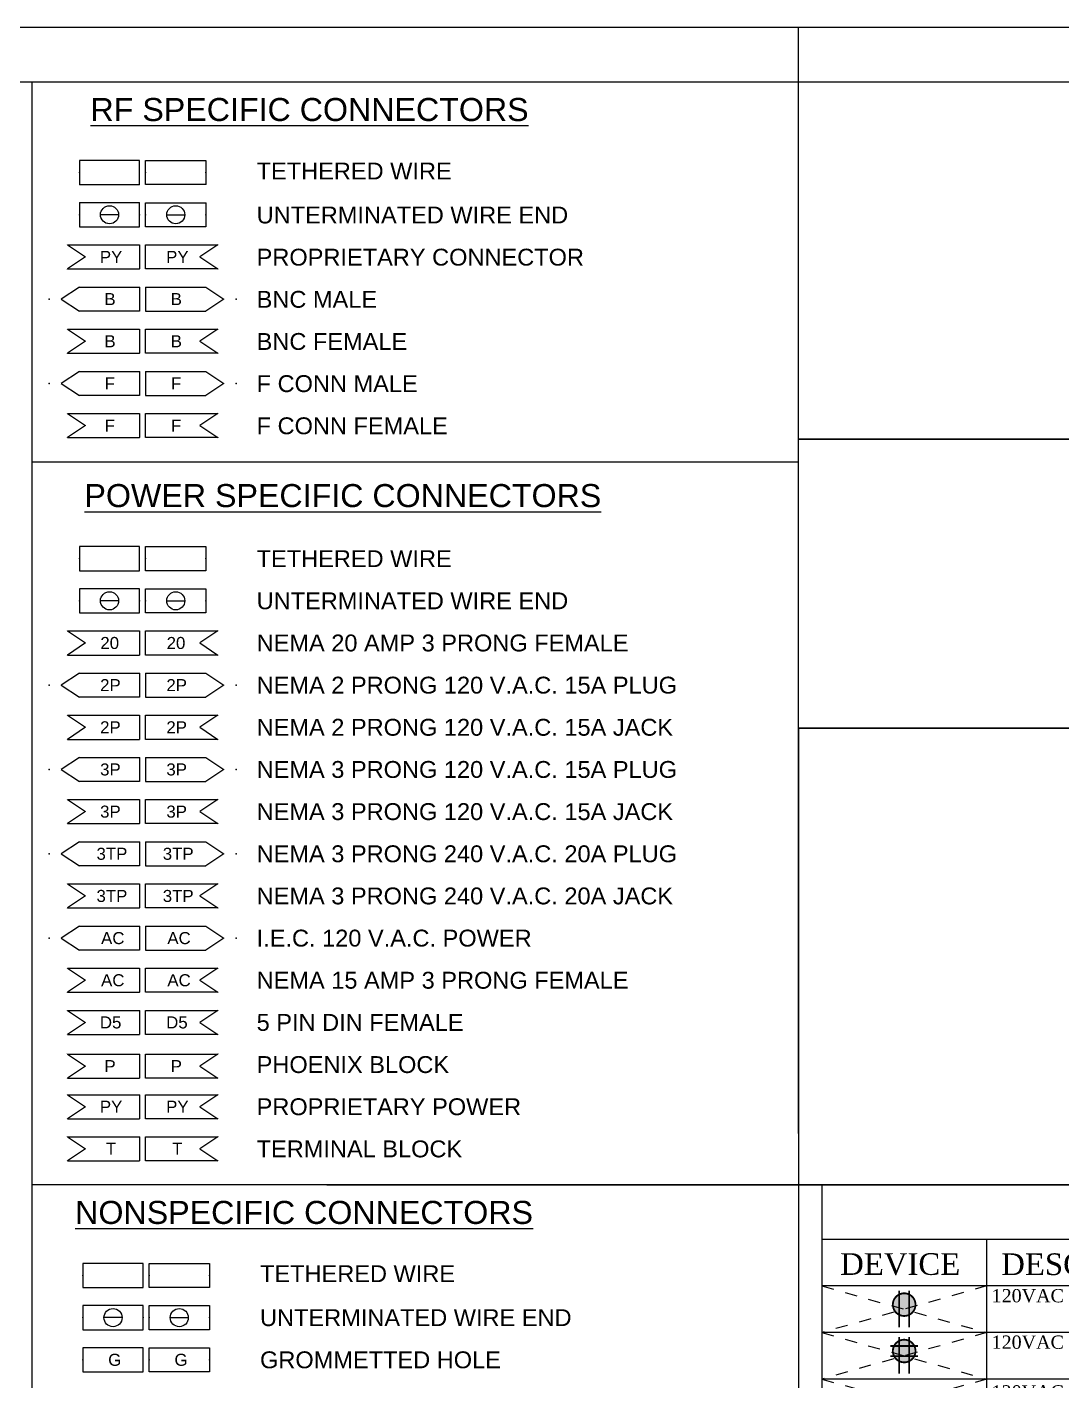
# Paper-space layout 'SYMBOL LEGEND' of a CAD drawing. Header units: inches. Extents: x 0 to 35.3, y 0 to 23.5.
# Drawn here: x 13.12 to 21.7, y 12.21 to 23.45 of the extents above; entities that cross this region are included whole.
import ezdxf

# ---------------------------------------------------------------- set-up
doc = ezdxf.new("R2010")
doc.units = ezdxf.units.IN
doc.header["$MEASUREMENT"] = 0
doc.linetypes.add('DOT', pattern=[0.25, 0, -0.25])
for name, color, linetype in [('CONNECTORS', 2, 'Continuous'), ('LEGEND', 7, 'Continuous'), ('TEXT', 4, 'Continuous')]:
    doc.layers.add(name, color=color, linetype=linetype)
doc.styles.add('ARIAL', font='arial.ttf')
doc.styles.add('ROMANS', font='romans.shx', dxfattribs={"width": 0.8})
doc.styles.get("Standard").update_dxf_attribs({"font": 'arial.ttf'})

# ---------------------------------------------------------------- blocks, each defined once
blk = doc.blocks.new('120vac-2')
blk.add_hatch(color=254).paths.add_polyline_path([(-0.094, 0, 1), (0.094, 0, 1)])
at = {"color": 160, "const_width": 0.015}
for points in [[(-0.042, 0.115), (-0.042, -0.188)], [(0.042, 0.115), (0.042, -0.188)]]:
    blk.add_lwpolyline(points, dxfattribs=at)
blk.add_lwpolyline([(-0.094, 0, 1), (0.094, 0, 1)], format="xyb", close=True, dxfattribs=at)
at = {"color": 160, "style": 'ROMANS'}
blk.add_attdef('IG', (0.141, -0.094), '', height=0.0781, dxfattribs=at)
blk = doc.blocks.new('120vac-4')
blk.add_hatch(color=254).paths.add_polyline_path([(-0.094, 0, 1), (0.094, 0, 1)])
at = {"color": 0, "const_width": 0.015}
for points in [[(-0.042, 0.115), (-0.042, -0.187)], [(0.042, 0.115), (0.042, -0.187)], [(-0.115, 0.042), (0.115, 0.042)], [(-0.115, -0.042), (0.115, -0.042)]]:
    blk.add_lwpolyline(points, dxfattribs=at)
at = {"const_width": 0.015}
blk.add_lwpolyline([(-0.094, 0, 1), (0.094, 0, 1)], format="xyb", close=True, dxfattribs=at)
at = {"color": 0}
blk.add_circle((0, 0), 0.0938, dxfattribs=at)
at = {"style": 'ROMANS'}
blk.add_attdef('IG', (0.167, -0.094), '', height=0.1, dxfattribs=at)
blk = doc.blocks.new('DEVICE - PHONE')
blk.add_lwpolyline([(-0.125, 0.217), (0.125, 0.217), (0, 0)], close=True)
at = {"style": 'ROMANS'}
blk.add_attdef('#', (0.089, 0.008), '', height=0.0781, dxfattribs=at)
blk = doc.blocks.new('DEVICE-DATA PHONE')
blk.add_hatch(color=256).paths.add_polyline_path([(0, 0), (0.125, 0.217), (0, 0.217)])
blk.add_lwpolyline([(-0.125, 0.217), (0.125, 0.217), (0, 0)], close=True)
blk.add_lwpolyline([(0, 0), (0, 0.217)])
at = {"style": 'ROMANS'}
blk.add_attdef('#', (0.089, 0.008), '', height=0.0781, dxfattribs=at)
blk = doc.blocks.new('DEVICE-DATA LAN')
blk.add_hatch(color=256).paths.add_polyline_path([(-0.125, 0.217), (0, 0), (0.125, 0.217)])
blk.add_lwpolyline([(-0.125, 0.217), (0.125, 0.217), (0, 0)], close=True)
at = {"style": 'ROMANS'}
blk.add_attdef('#', (0.089, 0.008), '', height=0.0781, dxfattribs=at)
blk = doc.blocks.new('CEILING POWER')
blk.add_hatch(color=254).paths.add_polyline_path([(-0.094, 0, 1), (0.094, 0, 1)])
at = {"color": 160, "const_width": 0.015}
blk.add_lwpolyline([(-0.094, 0, 1), (0.094, 0, 1)], format="xyb", close=True, dxfattribs=at)
for points in [[(-0.042, 0.084), (-0.042, -0.084)], [(0.042, 0.084), (0.042, -0.084)]]:
    blk.add_lwpolyline(points, dxfattribs=at)
at = {"color": 160, "style": 'ROMANS'}
blk.add_attdef('IG', (0.141, -0.094), '', height=0.0781, dxfattribs=at)
blk = doc.blocks.new('Power Floor')
blk.add_hatch(color=254).paths.add_polyline_path([(-0.094, 0, 1), (0.094, 0, 1)])
at = {"color": 160, "const_width": 0.015}
blk.add_lwpolyline([(-0.125, 0.125), (0.125, 0.125), (0.125, -0.125), (-0.125, -0.125)], close=True, dxfattribs=at)
blk.add_lwpolyline([(-0.094, 0, 1), (0.094, 0, 1)], format="xyb", close=True, dxfattribs=at)
for points in [[(-0.042, 0.084), (-0.042, -0.084)], [(0.042, 0.084), (0.042, -0.084)]]:
    blk.add_lwpolyline(points, dxfattribs=at)
at = {"color": 160, "style": 'ROMANS'}
blk.add_attdef('IG', (0.141, -0.094), '', height=0.0781, dxfattribs=at)
blk = doc.blocks.new('symbol legend')
for p, q in [((14.316, -0.995), (0.563, -0.995)), ((1.93, -0.995), (1.93, -11.435)), ((6.419, -0.995), (6.419, -11.435)), ((9.83, -0.995), (9.83, -11.435)), ((14.316, -1.382), (0.563, -1.382)), ((6.419, -1.382), (9.83, -1.382)), ((14.316, -1.769), (0.563, -1.769)), ((14.316, -2.155), (0.563, -2.155)), ((14.316, -2.542), (0.563, -2.542)), ((14.316, -2.929), (0.563, -2.929)), ((14.316, -3.315), (0.563, -3.315)), ((14.316, -3.702), (0.563, -3.702)), ((14.316, -4.089), (0.563, -4.089)), ((14.316, -4.475), (0.563, -4.475)), ((14.316, -4.862), (0.563, -4.862)), ((14.316, -5.249), (0.563, -5.249)), ((14.316, -5.635), (0.563, -5.635)), ((14.316, -6.022), (0.563, -6.022)), ((14.316, -6.409), (0.563, -6.409)), ((14.316, -6.795), (0.563, -6.795)), ((14.316, -7.182), (0.563, -7.182)), ((14.316, -7.569), (0.563, -7.569)), ((14.316, -7.955), (0.563, -7.955)), ((14.316, -8.342), (0.563, -8.342)), ((14.316, -8.729), (0.563, -8.729)), ((14.316, -9.115), (0.563, -9.115)), ((14.316, -9.502), (0.563, -9.502)), ((14.316, -9.889), (0.563, -9.889)), ((14.316, -10.275), (0.563, -10.275)), ((14.316, -10.662), (0.563, -10.662)), ((14.316, -11.049), (0.563, -11.049)), ((14.316, -11.435), (0.563, -11.435))]:
    blk.add_line(p, q)
blk.add_lwpolyline([(14.316, -0.542), (0.563, -0.542), (0.563, -11.435), (14.316, -11.435), (14.316, -0.542)], close=True)
at = {"layer": 'Defpoints', "color": 6, "linetype": 'DOT', "ltscale": 0.1}
for p, q in [((0.563, -1.382), (1.93, -1.769)), ((1.93, -1.382), (0.563, -1.769)), ((0.563, -1.769), (1.93, -2.155)), ((1.93, -1.769), (0.563, -2.155)), ((0.563, -2.155), (1.93, -2.542)), ((1.93, -2.155), (0.563, -2.542)), ((0.563, -2.542), (1.93, -2.929)), ((1.93, -2.542), (0.563, -2.929)), ((0.563, -2.929), (1.93, -3.315)), ((1.93, -2.929), (0.563, -3.315)), ((0.563, -3.315), (1.93, -3.702)), ((1.93, -3.315), (0.563, -3.702)), ((0.563, -3.702), (1.93, -4.089)), ((1.93, -3.702), (0.563, -4.089)), ((0.563, -4.089), (1.93, -4.475)), ((1.93, -4.089), (0.563, -4.475)), ((0.563, -4.475), (1.93, -4.862)), ((1.93, -4.475), (0.563, -4.862)), ((0.563, -4.862), (1.93, -5.249)), ((1.93, -4.862), (0.563, -5.249)), ((0.563, -5.249), (1.93, -5.635)), ((1.93, -5.249), (0.563, -5.635)), ((0.563, -5.635), (1.93, -6.022)), ((1.93, -5.635), (0.563, -6.022)), ((0.563, -6.022), (1.93, -6.409)), ((1.93, -6.022), (0.563, -6.409)), ((0.563, -6.409), (1.93, -6.795)), ((1.93, -6.409), (0.563, -6.795)), ((0.563, -6.795), (1.93, -7.182)), ((1.93, -6.795), (0.563, -7.182)), ((0.563, -7.182), (1.93, -7.569)), ((1.93, -7.182), (0.563, -7.569)), ((0.563, -7.569), (1.93, -7.955)), ((1.93, -7.569), (0.563, -7.955)), ((0.563, -7.955), (1.93, -8.342)), ((1.93, -7.955), (0.563, -8.342)), ((0.563, -8.342), (1.93, -8.729)), ((1.93, -8.342), (0.563, -8.729)), ((0.563, -8.729), (1.93, -9.115)), ((1.93, -8.729), (0.563, -9.115)), ((0.563, -9.115), (1.93, -9.502)), ((1.93, -9.115), (0.563, -9.502)), ((0.563, -9.502), (1.93, -9.889)), ((1.93, -9.502), (0.563, -9.889)), ((0.563, -9.889), (1.93, -10.275)), ((1.93, -9.889), (0.563, -10.275)), ((0.563, -10.275), (1.93, -10.662)), ((1.93, -10.275), (0.563, -10.662)), ((0.563, -10.662), (1.93, -11.049)), ((1.93, -10.662), (0.563, -11.049)), ((0.563, -11.049), (1.93, -11.435)), ((1.93, -11.049), (0.563, -11.435))]:
    blk.add_line(p, q, dxfattribs=at)
for name, p in [('120vac-2', (1.246, -1.537)), ('120vac-4', (1.246, -1.922))]:
    blk.add_blockref(name, p)
for name, p, values in [('CEILING POWER', (1.246, -2.349), {'IG': '#'}), ('Power Floor', (1.246, -2.735), {'IG': '#'}), ('DEVICE-DATA LAN', (1.245, -3.223), {'#': '#'}), ('DEVICE-DATA PHONE', (1.245, -3.626), {'#': '#'}), ('DEVICE - PHONE', (1.245, -3.994), {'#': '#'})]:
    blk.add_blockref(name, p).add_auto_attribs(values)
for s, insert, char_height, width, attachment_point in [('\\pi1.176;{\\fPalatino Linotype|b0|i0|c0|p18;AUDIO/VISUAL SYSTEM DEVICE LEGEND}', (3.17, -0.65), 0.25, 9.55133, 1), ('{\\fPalatino Linotype|b0|i0|c0|p18;DEVICE}', (1.213, -1.294), 0.18, 1.39698, 8), ('{\\fPalatino Linotype|b0|i0|c0|p18;DESCRIPTION}', (2.935, -1.294), 0.18, 1.39698, 8), ('{\\fPalatino Linotype|b0|i0|c0|p18;BACKBOX, HT. & DETAILS}', (8.124, -1.294), 0.18, 3.46724, 8), ('{\\fPalatino Linotype|b0|i0|c0|p18;SCOPE NOTES}', (11.044, -1.294), 0.18, 1.81432, 8), ('{\\fPalatino Linotype|b0|i0|c0|p18; 120VAC DUPLEX RECEPTACLE, 20AMP-BY OTHERS\\P\\H0.81818x; }', (1.93, -1.707), 0.11, 4.48931, 7), ('{\\fPalatino Linotype|b0|i0|c0|p18;MOUNTED AT STANDARD OUTLET HEIGHT}', (8.125, -1.565), 0.11, 2.68514, 5), ('{\\fPalatino Linotype|b0|i0|c0|p18; NOTES:}', (9.83, -1.707), 0.11, 4.48931, 7), ('{\\fPalatino Linotype|b0|i0|c0|p18; 120VAC QUAD RECEPTACLE, 20AMP-BY OTHERS\\P\\H0.81818x; }', (1.93, -2.094), 0.11, 4.48931, 7), ('{\\fPalatino Linotype|b0|i0|c0|p18;MOUNTED AT STANDARD OUTLET HEIGHT}', (8.125, -1.951), 0.11, 2.68514, 5), ('{\\fPalatino Linotype|b0|i0|c0|p18; NOTES:}', (9.83, -2.094), 0.11, 4.48931, 7), ('{\\fPalatino Linotype|b0|i0|c0|p18; 120VAC DUPLEX RECEPTACLE, 20AMP-BY OTHERS\\P\\H0.81818x;  "#" USED AS IDENTIFIER}', (1.93, -2.481), 0.11, 4.48931, 7), ('{\\fPalatino Linotype|b0|i0|c0|p18;FLUSH MOUNTED IN CEILING}', (8.125, -2.338), 0.11, 2.68514, 5), ('{\\fPalatino Linotype|b0|i0|c0|p18; NOTES:}', (9.83, -2.481), 0.11, 4.48931, 7), ('{\\fPalatino Linotype|b0|i0|c0|p18; 120VAC DUPLEX RECEPTACLE, 20AMP-BY OTHERS\\P\\H0.81818x;  "#" USED AS IDENTIFIER}', (1.93, -2.867), 0.11, 4.48931, 7), ('{\\fPalatino Linotype|b0|i0|c0|p18;FLUSH MOUNTED IN FLOOR}', (8.125, -2.725), 0.11, 2.68514, 5), ('{\\fPalatino Linotype|b0|i0|c0|p18; NOTES:}', (9.83, -2.867), 0.11, 4.48931, 7), ('{\\fPalatino Linotype|b0|i0|c0|p18; DATA/LAN (ALSO VOIP)-BY OTHERS\\P\\H0.81818x;  "#" USED AS IDENTIFIER}', (1.93, -3.254), 0.11, 4.48931, 7), ('{\\fPalatino Linotype|b0|i0|c0|p18;MOUNTED AT STANDARD OUTLET HEIGHT}', (8.125, -3.111), 0.11, 2.68514, 5), ('{\\fPalatino Linotype|b0|i0|c0|p18; NOTES:}', (9.83, -3.254), 0.11, 4.48931, 7), ('{\\fPalatino Linotype|b0|i0|c0|p18; DATA/PHONE -BY OTHERS\\P\\H0.81818x;  "#" USED AS IDENTIFIER}', (1.93, -3.641), 0.11, 4.48931, 7), ('{\\fPalatino Linotype|b0|i0|c0|p18;MOUNTED AT STANDARD OUTLET HEIGHT}', (8.125, -3.498), 0.11, 2.68514, 5), ('{\\fPalatino Linotype|b0|i0|c0|p18; NOTES:}', (9.83, -3.641), 0.11, 4.48931, 7), ('{\\fPalatino Linotype|b0|i0|c0|p18; ANALOG PHONE-BY OTHERS\\P\\H0.81818x;  "#" USED AS IDENTIFIER}', (1.93, -4.027), 0.11, 4.48931, 7), ('{\\fPalatino Linotype|b0|i0|c0|p18;MOUNTED AT STANDARD OUTLET HEIGHT}', (8.125, -3.885), 0.11, 2.68514, 5), ('{\\fPalatino Linotype|b0|i0|c0|p18; NOTES:}', (9.83, -4.027), 0.11, 4.48931, 7), ('{\\fPalatino Linotype|b0|i0|c0|p18; DESCRIPTION\\P\\H0.81818x; "#" USED AS IDENTIFIER}', (1.93, -4.414), 0.11, 4.48931, 7), ('{\\fPalatino Linotype|b0|i0|c0|p18; # GANG\\P\\H0.81818x; MOUNT LOCATION}', (8.125, -4.271), 0.11, 2.68514, 5), ('{\\fPalatino Linotype|b0|i0|c0|p18; NOTES:}', (9.83, -4.414), 0.11, 4.48931, 7), ('{\\fPalatino Linotype|b0|i0|c0|p18; DESCRIPTION\\P\\H0.81818x; "#" USED AS IDENTIFIER}', (1.93, -4.801), 0.11, 4.48931, 7), ('{\\fPalatino Linotype|b0|i0|c0|p18; # GANG\\P\\H0.81818x; MOUNT LOCATION}', (8.125, -4.658), 0.11, 2.68514, 5), ('{\\fPalatino Linotype|b0|i0|c0|p18; NOTES:}', (9.83, -4.801), 0.11, 4.48931, 7), ('{\\fPalatino Linotype|b0|i0|c0|p18; DESCRIPTION\\P\\H0.81818x; "#" USED AS IDENTIFIER}', (1.93, -5.187), 0.11, 4.48931, 7), ('{\\fPalatino Linotype|b0|i0|c0|p18; # GANG\\P\\H0.81818x; MOUNT LOCATION}', (8.125, -5.045), 0.11, 2.68514, 5), ('{\\fPalatino Linotype|b0|i0|c0|p18; NOTES:}', (9.83, -5.187), 0.11, 4.48931, 7), ('{\\fPalatino Linotype|b0|i0|c0|p18; DESCRIPTION\\P\\H0.81818x; "#" USED AS IDENTIFIER}', (1.93, -5.574), 0.11, 4.48931, 7), ('{\\fPalatino Linotype|b0|i0|c0|p18; # GANG\\P\\H0.81818x; MOUNT LOCATION}', (8.125, -5.431), 0.11, 2.68514, 5), ('{\\fPalatino Linotype|b0|i0|c0|p18; NOTES:}', (9.83, -5.574), 0.11, 4.48931, 7), ('{\\fPalatino Linotype|b0|i0|c0|p18; DESCRIPTION\\P\\H0.81818x; "#" USED AS IDENTIFIER}', (1.93, -5.961), 0.11, 4.48931, 7), ('{\\fPalatino Linotype|b0|i0|c0|p18; # GANG\\P\\H0.81818x; MOUNT LOCATION}', (8.125, -5.818), 0.11, 2.68514, 5), ('{\\fPalatino Linotype|b0|i0|c0|p18; NOTES:}', (9.83, -5.961), 0.11, 4.48931, 7), ('{\\fPalatino Linotype|b0|i0|c0|p18; # GANG\\P\\H0.81818x; MOUNT LOCATION}', (8.125, -6.205), 0.11, 2.68514, 5), ('{\\fPalatino Linotype|b0|i0|c0|p18; DESCRIPTION\\P\\H0.81818x; "#" USED AS IDENTIFIER}', (1.93, -6.347), 0.11, 4.48931, 7), ('{\\fPalatino Linotype|b0|i0|c0|p18; NOTES:}', (9.83, -6.347), 0.11, 4.48931, 7), ('{\\fPalatino Linotype|b0|i0|c0|p18; DESCRIPTION\\P\\H0.81818x; "#" USED AS IDENTIFIER}', (1.93, -6.734), 0.11, 4.48931, 7), ('{\\fPalatino Linotype|b0|i0|c0|p18; # GANG\\P\\H0.81818x; MOUNT LOCATION}', (8.125, -6.591), 0.11, 2.68514, 5), ('{\\fPalatino Linotype|b0|i0|c0|p18; NOTES:}', (9.83, -6.734), 0.11, 4.48931, 7), ('{\\fPalatino Linotype|b0|i0|c0|p18; DESCRIPTION\\P\\H0.81818x; "#" USED AS IDENTIFIER}', (1.93, -7.121), 0.11, 4.48931, 7), ('{\\fPalatino Linotype|b0|i0|c0|p18; # GANG\\P\\H0.81818x; MOUNT LOCATION}', (8.125, -6.978), 0.11, 2.68514, 5), ('{\\fPalatino Linotype|b0|i0|c0|p18; NOTES:}', (9.83, -7.121), 0.11, 4.48931, 7), ('{\\fPalatino Linotype|b0|i0|c0|p18; DESCRIPTION\\P\\H0.81818x; "#" USED AS IDENTIFIER}', (1.93, -7.507), 0.11, 4.48931, 7), ('{\\fPalatino Linotype|b0|i0|c0|p18; # GANG\\P\\H0.81818x; MOUNT LOCATION}', (8.125, -7.365), 0.11, 2.68514, 5), ('{\\fPalatino Linotype|b0|i0|c0|p18; NOTES:}', (9.83, -7.507), 0.11, 4.48931, 7), ('{\\fPalatino Linotype|b0|i0|c0|p18; DESCRIPTION\\P\\H0.81818x; "#" USED AS IDENTIFIER}', (1.93, -7.894), 0.11, 4.48931, 7), ('{\\fPalatino Linotype|b0|i0|c0|p18; # GANG\\P\\H0.81818x; MOUNT LOCATION}', (8.125, -7.751), 0.11, 2.68514, 5), ('{\\fPalatino Linotype|b0|i0|c0|p18; NOTES:}', (9.83, -7.894), 0.11, 4.48931, 7), ('{\\fPalatino Linotype|b0|i0|c0|p18; DESCRIPTION\\P\\H0.81818x; "#" USED AS IDENTIFIER}', (1.93, -8.281), 0.11, 4.48931, 7), ('{\\fPalatino Linotype|b0|i0|c0|p18; # GANG\\P\\H0.81818x; MOUNT LOCATION}', (8.125, -8.138), 0.11, 2.68514, 5), ('{\\fPalatino Linotype|b0|i0|c0|p18; NOTES:}', (9.83, -8.281), 0.11, 4.48931, 7), ('{\\fPalatino Linotype|b0|i0|c0|p18; DESCRIPTION\\P\\H0.81818x; "#" USED AS IDENTIFIER}', (1.93, -8.667), 0.11, 4.48931, 7), ('{\\fPalatino Linotype|b0|i0|c0|p18; # GANG\\P\\H0.81818x; MOUNT LOCATION}', (8.125, -8.525), 0.11, 2.68514, 5), ('{\\fPalatino Linotype|b0|i0|c0|p18; NOTES:}', (9.83, -8.667), 0.11, 4.48931, 7), ('{\\fPalatino Linotype|b0|i0|c0|p18; DESCRIPTION\\P\\H0.81818x; "#" USED AS IDENTIFIER}', (1.93, -9.054), 0.11, 4.48931, 7), ('{\\fPalatino Linotype|b0|i0|c0|p18; # GANG\\P\\H0.81818x; MOUNT LOCATION}', (8.125, -8.911), 0.11, 2.68514, 5), ('{\\fPalatino Linotype|b0|i0|c0|p18; NOTES:}', (9.83, -9.054), 0.11, 4.48931, 7), ('{\\fPalatino Linotype|b0|i0|c0|p18; DESCRIPTION\\P\\H0.81818x; "#" USED AS IDENTIFIER}', (1.93, -9.441), 0.11, 4.48931, 7), ('{\\fPalatino Linotype|b0|i0|c0|p18; # GANG\\P\\H0.81818x; MOUNT LOCATION}', (8.125, -9.298), 0.11, 2.68514, 5), ('{\\fPalatino Linotype|b0|i0|c0|p18; NOTES:}', (9.83, -9.441), 0.11, 4.48931, 7), ('{\\fPalatino Linotype|b0|i0|c0|p18; DESCRIPTION\\P\\H0.81818x; "#" USED AS IDENTIFIER}', (1.93, -9.827), 0.11, 4.48931, 7), ('{\\fPalatino Linotype|b0|i0|c0|p18; # GANG\\P\\H0.81818x; MOUNT LOCATION}', (8.125, -9.685), 0.11, 2.68514, 5), ('{\\fPalatino Linotype|b0|i0|c0|p18; NOTES:}', (9.83, -9.827), 0.11, 4.48931, 7), ('{\\fPalatino Linotype|b0|i0|c0|p18; DESCRIPTION\\P\\H0.81818x; "#" USED AS IDENTIFIER}', (1.93, -10.214), 0.11, 4.48931, 7), ('{\\fPalatino Linotype|b0|i0|c0|p18; # GANG\\P\\H0.81818x; MOUNT LOCATION}', (8.125, -10.071), 0.11, 2.68514, 5), ('{\\fPalatino Linotype|b0|i0|c0|p18; NOTES:}', (9.83, -10.214), 0.11, 4.48931, 7), ('{\\fPalatino Linotype|b0|i0|c0|p18; DESCRIPTION\\P\\H0.81818x; "#" USED AS IDENTIFIER}', (1.93, -10.601), 0.11, 4.48931, 7), ('{\\fPalatino Linotype|b0|i0|c0|p18; # GANG\\P\\H0.81818x; MOUNT LOCATION}', (8.125, -10.458), 0.11, 2.68514, 5), ('{\\fPalatino Linotype|b0|i0|c0|p18; NOTES:}', (9.83, -10.601), 0.11, 4.48931, 7), ('{\\fPalatino Linotype|b0|i0|c0|p18; DESCRIPTION\\P\\H0.81818x; "#" USED AS IDENTIFIER}', (1.93, -10.987), 0.11, 4.48931, 7), ('{\\fPalatino Linotype|b0|i0|c0|p18; # GANG\\P\\H0.81818x; MOUNT LOCATION}', (8.125, -10.845), 0.11, 2.68514, 5), ('{\\fPalatino Linotype|b0|i0|c0|p18; NOTES:}', (9.83, -10.987), 0.11, 4.48931, 7), ('{\\fPalatino Linotype|b0|i0|c0|p18; DESCRIPTION\\P\\H0.81818x; "#" USED AS IDENTIFIER}', (1.93, -11.374), 0.11, 4.48931, 7), ('{\\fPalatino Linotype|b0|i0|c0|p18; # GANG\\P\\H0.81818x; MOUNT LOCATION}', (8.125, -11.231), 0.11, 2.68514, 5), ('{\\fPalatino Linotype|b0|i0|c0|p18; NOTES:}', (9.83, -11.374), 0.11, 4.48931, 7)]:
    blk.add_mtext(s, dxfattribs=dict(insert=insert, char_height=char_height, width=width, attachment_point=attachment_point))
blk = doc.blocks.new('Size D Legend Sheet-Rev11-9-12')
blk.add_lwpolyline([(1.832, 23.451), (33.659, 23.451), (33.659, 2.699), (1.832, 2.699)], close=True)
at = {"const_width": 0.005}
for points in [[(13.551, 22.343), (14.051, 22.343), (14.051, 22.143), (13.551, 22.143)], [(14.101, 22.343), (14.601, 22.343), (14.601, 22.143), (14.101, 22.143)], [(13.551, 21.993), (14.051, 21.993), (14.051, 21.793), (13.551, 21.793)], [(14.101, 21.993), (14.601, 21.993), (14.601, 21.793), (14.101, 21.793)], [(13.726, 21.893), (13.876, 21.893), (13.876, 21.893), (13.726, 21.893)], [(14.276, 21.893), (14.426, 21.893), (14.426, 21.893), (14.276, 21.893)], [(13.451, 21.643), (14.051, 21.643), (14.051, 21.443), (13.451, 21.443), (13.601, 21.543), (13.451, 21.643)], [(13.401, 21.193), (13.551, 21.293), (14.051, 21.293), (14.051, 21.093), (13.551, 21.093), (13.401, 21.193)], [(14.101, 21.293), (14.101, 21.093), (14.601, 21.093), (14.751, 21.193), (14.601, 21.293), (14.101, 21.293)], [(13.451, 20.943), (14.051, 20.943), (14.051, 20.743), (13.451, 20.743), (13.601, 20.843), (13.451, 20.943)], [(13.401, 20.493), (13.551, 20.593), (14.051, 20.593), (14.051, 20.393), (13.551, 20.393), (13.401, 20.493)], [(14.101, 20.593), (14.101, 20.393), (14.601, 20.393), (14.751, 20.493), (14.601, 20.593), (14.101, 20.593)], [(13.451, 20.243), (14.051, 20.243), (14.051, 20.043), (13.451, 20.043), (13.601, 20.143), (13.451, 20.243)], [(13.451, 18.438), (14.051, 18.438), (14.051, 18.238), (13.451, 18.238), (13.601, 18.338), (13.451, 18.438)], [(13.401, 17.988), (13.551, 18.088), (14.051, 18.088), (14.051, 17.888), (13.551, 17.888), (13.401, 17.988)], [(14.101, 18.088), (14.101, 17.888), (14.601, 17.888), (14.751, 17.988), (14.601, 18.088), (14.101, 18.088)], [(13.451, 17.738), (14.051, 17.738), (14.051, 17.538), (13.451, 17.538), (13.601, 17.638), (13.451, 17.738)], [(13.401, 17.288), (13.551, 17.388), (14.051, 17.388), (14.051, 17.188), (13.551, 17.188), (13.401, 17.288)], [(14.101, 17.388), (14.101, 17.188), (14.601, 17.188), (14.751, 17.288), (14.601, 17.388), (14.101, 17.388)], [(13.451, 17.038), (14.051, 17.038), (14.051, 16.838), (13.451, 16.838), (13.601, 16.938), (13.451, 17.038)], [(13.401, 16.588), (13.551, 16.688), (14.051, 16.688), (14.051, 16.488), (13.551, 16.488), (13.401, 16.588)], [(14.101, 16.688), (14.101, 16.488), (14.601, 16.488), (14.751, 16.588), (14.601, 16.688), (14.101, 16.688)], [(13.451, 16.338), (14.051, 16.338), (14.051, 16.138), (13.451, 16.138), (13.601, 16.238), (13.451, 16.338)], [(13.401, 15.888), (13.551, 15.988), (14.051, 15.988), (14.051, 15.788), (13.551, 15.788), (13.401, 15.888)], [(14.101, 15.988), (14.101, 15.788), (14.601, 15.788), (14.751, 15.888), (14.601, 15.988), (14.101, 15.988)], [(13.451, 15.638), (14.051, 15.638), (14.051, 15.438), (13.451, 15.438), (13.601, 15.538), (13.451, 15.638)], [(13.451, 15.288), (14.051, 15.288), (14.051, 15.088), (13.451, 15.088), (13.601, 15.188), (13.451, 15.288)], [(13.451, 14.925), (14.051, 14.925), (14.051, 14.725), (13.451, 14.725), (13.601, 14.825), (13.451, 14.925)], [(13.451, 14.588), (14.051, 14.588), (14.051, 14.388), (13.451, 14.388), (13.601, 14.488), (13.451, 14.588)], [(13.451, 14.239), (14.051, 14.239), (14.051, 14.039), (13.451, 14.039), (13.601, 14.139), (13.451, 14.239)], [(13.58, 13.187), (14.08, 13.187), (14.08, 12.987), (13.58, 12.987)], [(14.13, 13.187), (14.63, 13.187), (14.63, 12.987), (14.13, 12.987)], [(13.58, 12.837), (14.08, 12.837), (14.08, 12.637), (13.58, 12.637)], [(14.13, 12.837), (14.63, 12.837), (14.63, 12.637), (14.13, 12.637)], [(13.755, 12.737), (13.905, 12.737), (13.905, 12.737), (13.755, 12.737)], [(14.305, 12.737), (14.455, 12.737), (14.455, 12.737), (14.305, 12.737)], [(13.58, 12.487), (14.08, 12.487), (14.08, 12.287), (13.58, 12.287)], [(14.13, 12.487), (14.63, 12.487), (14.63, 12.287), (14.13, 12.287)]]:
    blk.add_lwpolyline(points, close=True, dxfattribs=at)
for points in [[(13.801, 21.968), (13.801, 21.968, -0.414214), (13.876, 21.893), (13.876, 21.893, -0.414214), (13.801, 21.818), (13.801, 21.818, -0.414214), (13.726, 21.893), (13.726, 21.893, -0.414214)], [(14.351, 21.968), (14.351, 21.968, -0.414214), (14.426, 21.893), (14.426, 21.893, -0.414214), (14.351, 21.818), (14.351, 21.818, -0.414214), (14.276, 21.893), (14.276, 21.893, -0.414214)], [(13.83, 12.812), (13.83, 12.812, -0.414214), (13.905, 12.737), (13.905, 12.737, -0.414214), (13.83, 12.662), (13.83, 12.662, -0.414214), (13.755, 12.737), (13.755, 12.737, -0.414214)], [(14.38, 12.812), (14.38, 12.812, -0.414214), (14.455, 12.737), (14.455, 12.737, -0.414214), (14.38, 12.662), (14.38, 12.662, -0.414214), (14.305, 12.737), (14.305, 12.737, -0.414214)]]:
    blk.add_lwpolyline(points, format="xyb", close=True, dxfattribs=at)
for points in [[(14.101, 21.643), (14.701, 21.643), (14.551, 21.543), (14.701, 21.443), (14.101, 21.443), (14.101, 21.643)], [(14.101, 20.943), (14.701, 20.943), (14.551, 20.843), (14.701, 20.743), (14.101, 20.743), (14.101, 20.943)], [(14.101, 20.243), (14.701, 20.243), (14.551, 20.143), (14.701, 20.043), (14.101, 20.043), (14.101, 20.243)], [(14.101, 18.438), (14.701, 18.438), (14.551, 18.338), (14.701, 18.238), (14.101, 18.238), (14.101, 18.438)], [(14.101, 17.738), (14.701, 17.738), (14.551, 17.638), (14.701, 17.538), (14.101, 17.538), (14.101, 17.738)], [(14.101, 17.038), (14.701, 17.038), (14.551, 16.938), (14.701, 16.838), (14.101, 16.838), (14.101, 17.038)], [(14.101, 16.338), (14.701, 16.338), (14.551, 16.238), (14.701, 16.138), (14.101, 16.138), (14.101, 16.338)], [(14.101, 15.638), (14.701, 15.638), (14.551, 15.538), (14.701, 15.438), (14.101, 15.438), (14.101, 15.638)], [(14.101, 15.288), (14.701, 15.288), (14.551, 15.188), (14.701, 15.088), (14.101, 15.088), (14.101, 15.288)], [(14.101, 14.925), (14.701, 14.925), (14.551, 14.825), (14.701, 14.725), (14.101, 14.725), (14.101, 14.925)], [(14.101, 14.588), (14.701, 14.588), (14.551, 14.488), (14.701, 14.388), (14.101, 14.388), (14.101, 14.588)], [(14.101, 14.239), (14.701, 14.239), (14.551, 14.139), (14.701, 14.039), (14.101, 14.039), (14.101, 14.239)]]:
    blk.add_lwpolyline(points, dxfattribs=at)
for p in [(14.851, 21.193), (14.851, 20.493), (14.851, 17.988), (14.851, 17.288), (14.851, 16.588), (14.851, 15.888)]:
    blk.add_point(p)
at = {"layer": 'CONNECTORS'}
for p, q in [((14.051, 22.343), (13.551, 22.343)), ((13.551, 22.343), (13.551, 22.143)), ((14.051, 22.343), (13.551, 22.343)), ((13.551, 22.343), (13.551, 22.143)), ((14.051, 22.143), (14.051, 22.343)), ((14.051, 22.143), (14.051, 22.343)), ((14.101, 22.343), (14.601, 22.343)), ((14.101, 22.143), (14.101, 22.343)), ((14.101, 22.343), (14.601, 22.343)), ((14.101, 22.143), (14.101, 22.343)), ((14.601, 22.343), (14.601, 22.143)), ((14.601, 22.343), (14.601, 22.143)), ((13.551, 22.143), (14.051, 22.143)), ((13.551, 22.143), (14.051, 22.143)), ((14.601, 22.143), (14.101, 22.143)), ((14.601, 22.143), (14.101, 22.143)), ((14.051, 21.993), (13.551, 21.993)), ((13.551, 21.993), (13.551, 21.793)), ((14.051, 21.993), (13.551, 21.993)), ((13.551, 21.993), (13.551, 21.793)), ((14.051, 21.793), (14.051, 21.993)), ((14.051, 21.793), (14.051, 21.993)), ((14.101, 21.993), (14.601, 21.993)), ((14.101, 21.793), (14.101, 21.993)), ((14.101, 21.993), (14.601, 21.993)), ((14.101, 21.793), (14.101, 21.993)), ((14.601, 21.993), (14.601, 21.793)), ((14.601, 21.993), (14.601, 21.793)), ((13.876, 21.893), (13.726, 21.893)), ((14.276, 21.893), (14.426, 21.893)), ((13.551, 21.793), (14.051, 21.793)), ((13.551, 21.793), (14.051, 21.793)), ((14.601, 21.793), (14.101, 21.793)), ((14.601, 21.793), (14.101, 21.793)), ((13.451, 21.643), (13.601, 21.543)), ((13.451, 21.643), (14.051, 21.643)), ((14.051, 21.643), (14.051, 21.443)), ((14.101, 21.443), (14.101, 21.643)), ((14.101, 21.643), (14.701, 21.643)), ((14.701, 21.643), (14.551, 21.543)), ((13.601, 21.543), (13.451, 21.443)), ((14.551, 21.543), (14.701, 21.443)), ((13.451, 21.443), (14.051, 21.443)), ((14.701, 21.443), (14.101, 21.443)), ((13.551, 21.293), (13.401, 21.193)), ((13.551, 21.293), (14.051, 21.293)), ((14.051, 21.293), (14.051, 21.093)), ((14.101, 21.293), (14.601, 21.293)), ((14.101, 21.293), (14.101, 21.093)), ((14.601, 21.293), (14.751, 21.193)), ((13.401, 21.193), (13.551, 21.093)), ((14.751, 21.193), (14.601, 21.093)), ((14.051, 21.093), (13.551, 21.093)), ((14.101, 21.093), (14.601, 21.093)), ((13.451, 20.943), (13.601, 20.843)), ((13.451, 20.943), (14.051, 20.943)), ((14.051, 20.943), (14.051, 20.743)), ((14.101, 20.743), (14.101, 20.943)), ((14.101, 20.943), (14.701, 20.943)), ((14.701, 20.943), (14.551, 20.843)), ((13.601, 20.843), (13.451, 20.743)), ((14.551, 20.843), (14.701, 20.743)), ((13.451, 20.743), (14.051, 20.743)), ((14.701, 20.743), (14.101, 20.743)), ((13.551, 20.593), (13.401, 20.493)), ((13.551, 20.593), (14.051, 20.593)), ((14.051, 20.593), (14.051, 20.393)), ((14.101, 20.593), (14.601, 20.593)), ((14.101, 20.593), (14.101, 20.393)), ((14.601, 20.593), (14.751, 20.493)), ((13.401, 20.493), (13.551, 20.393)), ((14.751, 20.493), (14.601, 20.393)), ((14.051, 20.393), (13.551, 20.393)), ((14.101, 20.393), (14.601, 20.393)), ((13.451, 20.243), (13.601, 20.143)), ((13.451, 20.243), (14.051, 20.243)), ((14.051, 20.243), (14.051, 20.043)), ((14.101, 20.043), (14.101, 20.243)), ((14.101, 20.243), (14.701, 20.243)), ((14.701, 20.243), (14.551, 20.143)), ((13.601, 20.143), (13.451, 20.043)), ((14.551, 20.143), (14.701, 20.043)), ((13.451, 20.043), (14.051, 20.043)), ((14.701, 20.043), (14.101, 20.043)), ((14.051, 19.138), (13.551, 19.138)), ((13.551, 19.138), (13.551, 18.938)), ((14.051, 18.938), (14.051, 19.138)), ((14.101, 19.138), (14.601, 19.138)), ((14.101, 18.938), (14.101, 19.138)), ((14.601, 19.138), (14.601, 18.938)), ((13.551, 18.938), (14.051, 18.938)), ((14.601, 18.938), (14.101, 18.938)), ((14.051, 18.788), (13.551, 18.788)), ((13.551, 18.788), (13.551, 18.588)), ((14.051, 18.588), (14.051, 18.788)), ((14.101, 18.788), (14.601, 18.788)), ((14.101, 18.588), (14.101, 18.788)), ((14.601, 18.788), (14.601, 18.588)), ((13.876, 18.688), (13.726, 18.688)), ((14.276, 18.688), (14.426, 18.688)), ((13.551, 18.588), (14.051, 18.588)), ((14.601, 18.588), (14.101, 18.588)), ((13.451, 18.438), (13.601, 18.338)), ((13.451, 18.438), (14.051, 18.438)), ((14.051, 18.438), (14.051, 18.238)), ((14.101, 18.238), (14.101, 18.438)), ((14.101, 18.438), (14.701, 18.438)), ((14.701, 18.438), (14.551, 18.338)), ((13.601, 18.338), (13.451, 18.238)), ((14.551, 18.338), (14.701, 18.238)), ((13.451, 18.238), (14.051, 18.238)), ((14.701, 18.238), (14.101, 18.238)), ((13.551, 18.088), (13.401, 17.988)), ((13.401, 17.988), (13.551, 17.888)), ((13.551, 18.088), (14.051, 18.088)), ((14.051, 18.088), (14.051, 17.888)), ((14.101, 18.088), (14.601, 18.088)), ((14.101, 18.088), (14.101, 17.888)), ((14.601, 18.088), (14.751, 17.988)), ((14.751, 17.988), (14.601, 17.888)), ((14.051, 17.888), (13.551, 17.888)), ((14.101, 17.888), (14.601, 17.888)), ((13.451, 17.738), (13.601, 17.638)), ((13.451, 17.738), (14.051, 17.738)), ((14.051, 17.738), (14.051, 17.538)), ((14.101, 17.538), (14.101, 17.738)), ((14.101, 17.738), (14.701, 17.738)), ((14.701, 17.738), (14.551, 17.638)), ((13.601, 17.638), (13.451, 17.538)), ((13.451, 17.538), (14.051, 17.538)), ((14.701, 17.538), (14.101, 17.538)), ((14.551, 17.638), (14.701, 17.538)), ((13.551, 17.388), (13.401, 17.288)), ((13.551, 17.388), (14.051, 17.388)), ((14.051, 17.388), (14.051, 17.188)), ((14.101, 17.388), (14.601, 17.388)), ((14.101, 17.388), (14.101, 17.188)), ((14.601, 17.388), (14.751, 17.288)), ((13.401, 17.288), (13.551, 17.188)), ((14.751, 17.288), (14.601, 17.188)), ((14.051, 17.188), (13.551, 17.188)), ((14.101, 17.188), (14.601, 17.188)), ((13.451, 17.038), (13.601, 16.938)), ((13.451, 17.038), (14.051, 17.038)), ((14.051, 17.038), (14.051, 16.838)), ((14.101, 16.838), (14.101, 17.038)), ((14.101, 17.038), (14.701, 17.038)), ((14.701, 17.038), (14.551, 16.938)), ((13.601, 16.938), (13.451, 16.838)), ((14.551, 16.938), (14.701, 16.838)), ((13.451, 16.838), (14.051, 16.838)), ((14.701, 16.838), (14.101, 16.838)), ((13.551, 16.688), (13.401, 16.588)), ((13.551, 16.688), (14.051, 16.688)), ((14.051, 16.688), (14.051, 16.488)), ((14.101, 16.688), (14.601, 16.688)), ((14.101, 16.688), (14.101, 16.488)), ((14.601, 16.688), (14.751, 16.588)), ((13.401, 16.588), (13.551, 16.488)), ((14.751, 16.588), (14.601, 16.488)), ((14.051, 16.488), (13.551, 16.488)), ((14.101, 16.488), (14.601, 16.488)), ((13.451, 16.338), (13.601, 16.238)), ((13.451, 16.338), (14.051, 16.338)), ((14.051, 16.338), (14.051, 16.138)), ((14.101, 16.138), (14.101, 16.338)), ((14.101, 16.338), (14.701, 16.338)), ((14.701, 16.338), (14.551, 16.238)), ((13.601, 16.238), (13.451, 16.138)), ((14.551, 16.238), (14.701, 16.138)), ((13.451, 16.138), (14.051, 16.138)), ((14.701, 16.138), (14.101, 16.138)), ((13.551, 15.988), (13.401, 15.888)), ((13.551, 15.988), (14.051, 15.988)), ((14.051, 15.988), (14.051, 15.788)), ((14.101, 15.988), (14.601, 15.988)), ((14.101, 15.988), (14.101, 15.788)), ((14.601, 15.988), (14.751, 15.888)), ((13.401, 15.888), (13.551, 15.788)), ((14.751, 15.888), (14.601, 15.788)), ((14.051, 15.788), (13.551, 15.788)), ((14.101, 15.788), (14.601, 15.788)), ((13.451, 15.638), (13.601, 15.538)), ((13.451, 15.638), (14.051, 15.638)), ((14.051, 15.638), (14.051, 15.438)), ((14.101, 15.438), (14.101, 15.638)), ((14.101, 15.638), (14.701, 15.638)), ((14.701, 15.638), (14.551, 15.538)), ((13.601, 15.538), (13.451, 15.438)), ((14.551, 15.538), (14.701, 15.438)), ((13.451, 15.438), (14.051, 15.438)), ((14.701, 15.438), (14.101, 15.438)), ((13.451, 15.288), (13.601, 15.188)), ((13.451, 15.288), (14.051, 15.288)), ((14.051, 15.288), (14.051, 15.088)), ((14.101, 15.088), (14.101, 15.288)), ((14.101, 15.288), (14.701, 15.288)), ((14.701, 15.288), (14.551, 15.188)), ((13.601, 15.188), (13.451, 15.088)), ((14.551, 15.188), (14.701, 15.088)), ((13.451, 15.088), (14.051, 15.088)), ((14.701, 15.088), (14.101, 15.088)), ((13.451, 14.925), (13.601, 14.825)), ((13.451, 14.925), (14.051, 14.925)), ((14.051, 14.925), (14.051, 14.725)), ((14.101, 14.725), (14.101, 14.925)), ((14.101, 14.925), (14.701, 14.925)), ((14.701, 14.925), (14.551, 14.825)), ((13.601, 14.825), (13.451, 14.725)), ((13.451, 14.725), (14.051, 14.725)), ((14.701, 14.725), (14.101, 14.725)), ((14.551, 14.825), (14.701, 14.725)), ((13.451, 14.588), (13.601, 14.488)), ((13.451, 14.588), (14.051, 14.588)), ((14.051, 14.588), (14.051, 14.388)), ((14.101, 14.388), (14.101, 14.588)), ((14.101, 14.588), (14.701, 14.588)), ((14.701, 14.588), (14.551, 14.488)), ((13.601, 14.488), (13.451, 14.388)), ((13.451, 14.388), (14.051, 14.388)), ((14.701, 14.388), (14.101, 14.388)), ((14.551, 14.488), (14.701, 14.388)), ((13.451, 14.239), (13.601, 14.139)), ((13.451, 14.239), (14.051, 14.239)), ((14.051, 14.239), (14.051, 14.039)), ((14.101, 14.039), (14.101, 14.239)), ((14.101, 14.239), (14.701, 14.239)), ((14.701, 14.239), (14.551, 14.139)), ((13.601, 14.139), (13.451, 14.039)), ((14.551, 14.139), (14.701, 14.039)), ((13.451, 14.039), (14.051, 14.039)), ((14.701, 14.039), (14.101, 14.039)), ((14.08, 13.187), (13.58, 13.187)), ((13.58, 13.187), (13.58, 12.987)), ((14.08, 13.187), (13.58, 13.187)), ((13.58, 13.187), (13.58, 12.987)), ((14.08, 13.187), (13.58, 13.187)), ((13.58, 13.187), (13.58, 12.987)), ((14.08, 12.987), (14.08, 13.187)), ((14.08, 12.987), (14.08, 13.187)), ((14.08, 12.987), (14.08, 13.187)), ((14.13, 13.187), (14.63, 13.187)), ((14.13, 12.987), (14.13, 13.187)), ((14.13, 13.187), (14.63, 13.187)), ((14.13, 12.987), (14.13, 13.187)), ((14.13, 13.187), (14.63, 13.187)), ((14.13, 12.987), (14.13, 13.187)), ((14.63, 13.187), (14.63, 12.987)), ((14.63, 13.187), (14.63, 12.987)), ((14.63, 13.187), (14.63, 12.987)), ((13.58, 12.987), (14.08, 12.987)), ((13.58, 12.987), (14.08, 12.987)), ((13.58, 12.987), (14.08, 12.987)), ((14.63, 12.987), (14.13, 12.987)), ((14.63, 12.987), (14.13, 12.987)), ((14.63, 12.987), (14.13, 12.987)), ((14.08, 12.837), (13.58, 12.837)), ((13.58, 12.837), (13.58, 12.637)), ((14.08, 12.837), (13.58, 12.837)), ((13.58, 12.837), (13.58, 12.637)), ((14.08, 12.837), (13.58, 12.837)), ((13.58, 12.837), (13.58, 12.637)), ((14.08, 12.637), (14.08, 12.837)), ((14.08, 12.637), (14.08, 12.837)), ((14.08, 12.637), (14.08, 12.837)), ((14.13, 12.837), (14.63, 12.837)), ((14.13, 12.637), (14.13, 12.837)), ((14.13, 12.837), (14.63, 12.837)), ((14.13, 12.637), (14.13, 12.837)), ((14.13, 12.837), (14.63, 12.837)), ((14.13, 12.637), (14.13, 12.837)), ((14.63, 12.837), (14.63, 12.637)), ((14.63, 12.837), (14.63, 12.637)), ((14.63, 12.837), (14.63, 12.637)), ((13.905, 12.737), (13.755, 12.737)), ((13.905, 12.737), (13.755, 12.737)), ((14.305, 12.737), (14.455, 12.737)), ((14.305, 12.737), (14.455, 12.737)), ((13.58, 12.637), (14.08, 12.637)), ((13.58, 12.637), (14.08, 12.637)), ((13.58, 12.637), (14.08, 12.637)), ((14.63, 12.637), (14.13, 12.637)), ((14.63, 12.637), (14.13, 12.637)), ((14.63, 12.637), (14.13, 12.637)), ((14.08, 12.487), (13.58, 12.487)), ((13.58, 12.487), (13.58, 12.287)), ((14.08, 12.287), (14.08, 12.487)), ((14.13, 12.487), (14.63, 12.487)), ((14.13, 12.287), (14.13, 12.487)), ((14.63, 12.487), (14.63, 12.287)), ((13.58, 12.287), (14.08, 12.287)), ((14.63, 12.287), (14.13, 12.287))]:
    blk.add_line(p, q, dxfattribs=at)
for centre in [(13.801, 21.893), (14.351, 21.893), (13.801, 18.688), (14.351, 18.688), (13.83, 12.737), (13.83, 12.737), (14.38, 12.737), (14.38, 12.737)]:
    blk.add_circle(centre, 0.075, dxfattribs=at)
for p in [(13.551, 22.243), (13.551, 22.243), (14.101, 22.243), (14.101, 22.243), (14.101, 22.243), (14.101, 22.243), (14.601, 22.243), (14.601, 22.243), (13.551, 21.893), (13.551, 21.893), (14.051, 21.893), (14.051, 21.893), (14.101, 21.893), (14.101, 21.893), (14.601, 21.893), (14.601, 21.893), (13.301, 21.193), (13.301, 20.493), (13.551, 19.038), (14.101, 19.038), (14.101, 19.038), (14.601, 19.038), (13.551, 18.688), (14.051, 18.688), (14.101, 18.688), (14.601, 18.688), (13.301, 17.988), (13.301, 17.288), (13.301, 16.588), (13.301, 15.888), (13.58, 13.087), (13.58, 13.087), (13.58, 13.087), (14.13, 13.087), (14.13, 13.087), (14.13, 13.087), (14.13, 13.087), (14.13, 13.087), (14.13, 13.087), (14.63, 13.087), (14.63, 13.087), (14.63, 13.087), (13.58, 12.737), (13.58, 12.737), (13.58, 12.737), (14.08, 12.737), (14.08, 12.737), (14.08, 12.737), (14.13, 12.737), (14.13, 12.737), (14.13, 12.737), (14.63, 12.737), (14.63, 12.737), (14.63, 12.737), (13.58, 12.387), (14.13, 12.387), (14.13, 12.387), (14.63, 12.387)]:
    blk.add_point(p, dxfattribs=at)
at = {"layer": 'LEGEND'}
for p, q in [((1.832, 23.451), (33.659, 23.451)), ((19.52, 17.63), (19.52, 23.451)), ((1.832, 22.997), (31.509, 22.997)), ((13.159, 2.699), (13.159, 22.997)), ((24.823, 17.63), (19.52, 17.63)), ((19.52, 17.63), (19.52, 2.699)), ((20.9, 13.841), (13.159, 13.841)), ((15.604, 13.841), (33.659, 13.841))]:
    blk.add_line(p, q, dxfattribs=at)
at = {"layer": 'LEGEND', "ltscale": 0.5}
for p, q in [((33.659, 20.029), (19.52, 20.029)), ((19.52, 20.029), (33.659, 20.029)), ((13.159, 19.842), (19.52, 19.842)), ((19.52, 17.63), (24.833, 17.63)), ((33.659, 17.63), (19.52, 17.63)), ((19.52, 14.265), (19.52, 17.63)), ((19.52, 17.63), (26.589, 17.63))]:
    blk.add_line(p, q, dxfattribs=at)
blk.add_blockref('symbol legend', (19.15, 14.382))
at = {"layer": 'LEGEND', "style": 'ARIAL'}
for s, height, p in [('%%URF SPECIFIC CONNECTORS', 0.19125, (13.643, 22.671)), ('TETHERED WIRE', 0.14, (15.022, 22.186)), ('UNTERMINATED WIRE END', 0.14, (15.022, 21.821)), ('PROPRIETARY CONNECTOR', 0.14, (15.022, 21.471)), ('BNC MALE', 0.14, (15.022, 21.121)), ('BNC FEMALE', 0.14, (15.022, 20.771)), ('F CONN MALE', 0.14, (15.022, 20.421)), ('F CONN FEMALE', 0.14, (15.022, 20.071)), ('%%UPOWER SPECIFIC CONNECTORS', 0.19125, (13.593, 19.466)), ('TETHERED WIRE', 0.14, (15.022, 18.968)), ('UNTERMINATED WIRE END', 0.14, (15.022, 18.618)), ('NEMA 20 AMP 3 PRONG FEMALE', 0.14, (15.022, 18.268)), ('NEMA 2 PRONG 120 V.A.C. 15A PLUG', 0.14, (15.022, 17.918)), ('NEMA 2 PRONG 120 V.A.C. 15A JACK', 0.14, (15.022, 17.568)), ('NEMA 3 PRONG 120 V.A.C. 15A PLUG', 0.14, (15.022, 17.218)), ('NEMA 3 PRONG 120 V.A.C. 15A JACK', 0.14, (15.022, 16.868)), ('NEMA 3 PRONG 240 V.A.C. 20A PLUG', 0.14, (15.022, 16.518)), ('NEMA 3 PRONG 240 V.A.C. 20A JACK', 0.14, (15.022, 16.168)), ('I.E.C. 120 V.A.C. POWER', 0.14, (15.022, 15.818)), ('NEMA 15 AMP 3 PRONG FEMALE', 0.14, (15.022, 15.468)), ('5 PIN DIN FEMALE', 0.14, (15.022, 15.118)), ('PHOENIX BLOCK', 0.14, (15.022, 14.768)), ('PROPRIETARY POWER', 0.14, (15.022, 14.418)), ('TERMINAL BLOCK', 0.14, (15.022, 14.068)), ('%%UNONSPECIFIC CONNECTORS', 0.19125, (13.516, 13.515)), ('TETHERED WIRE', 0.14, (15.05, 13.032)), ('UNTERMINATED WIRE END', 0.14, (15.05, 12.667)), ('GROMMETTED HOLE', 0.14, (15.05, 12.317))]:
    blk.add_text(s, height=height, dxfattribs=at).set_placement(p)
at = {"layer": 'TEXT', "style": 'ARIAL'}
for s, p in [('PY', (13.721, 21.493)), ('PY', (14.271, 21.493)), ('B', (13.759, 21.143)), ('B', (14.309, 21.143)), ('B', (13.759, 20.793)), ('B', (14.309, 20.793)), ('F', (13.761, 20.443)), ('F', (14.311, 20.443)), ('F', (13.761, 20.093)), ('F', (14.311, 20.093)), ('20', (13.725, 18.288)), ('20', (14.275, 18.288)), ('2P', (13.723, 17.938)), ('2P', (14.273, 17.938)), ('2P', (13.723, 17.588)), ('2P', (14.273, 17.588)), ('3P', (13.723, 17.238)), ('3P', (14.273, 17.238)), ('3P', (13.723, 16.888)), ('3P', (14.273, 16.888)), ('3TP', (13.693, 16.538)), ('3TP', (14.243, 16.538)), ('3TP', (13.693, 16.188)), ('3TP', (14.243, 16.188)), ('AC', (13.731, 15.838)), ('AC', (14.281, 15.838)), ('AC', (13.731, 15.488)), ('AC', (14.281, 15.488)), ('D5', (13.721, 15.138)), ('D5', (14.271, 15.138)), ('P', (13.759, 14.775)), ('P', (14.309, 14.775)), ('PY', (13.721, 14.438)), ('PY', (14.271, 14.438)), ('T', (13.771, 14.089)), ('T', (14.321, 14.089)), ('G', (13.79, 12.337)), ('G', (14.34, 12.337))]:
    blk.add_text(s, height=0.1, dxfattribs=at).set_placement(p)

psp = doc.layouts.new('SYMBOL LEGEND')

# ---------------------------------------------------------------- block references
psp.add_blockref('Size D Legend Sheet-Rev11-9-12', (0, 0))

doc.saveas('drawing.dxf')
